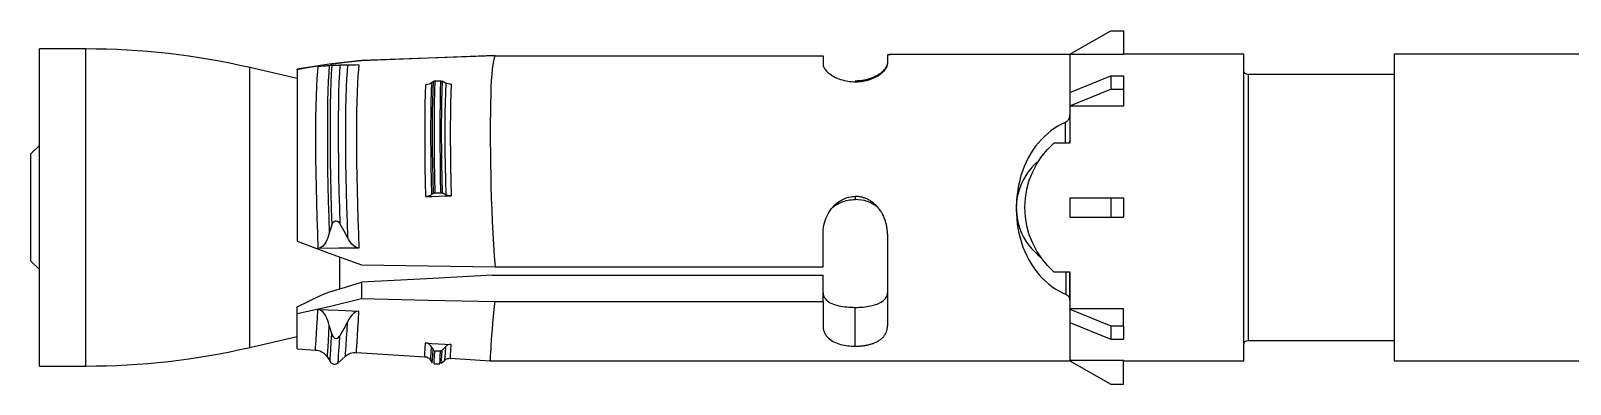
# Model space of a CAD drawing. Header units: millimetres. Extents: x 296 to 4896, y 152 to 3333.
# Drawn here: x 2780.9 to 2852.6, y 1543.9 to 1560.4 of the extents above; entities that cross this region are included whole.
import ezdxf

# ---------------------------------------------------------------- set-up
doc = ezdxf.new("R2010")
doc.units = ezdxf.units.MM
doc.linetypes.add('DASHED', pattern=[0.25, 0.15625, -0.09375])
doc.layers.add('1', color=1, linetype='DASHED')

# ---------------------------------------------------------------- blocks, each defined once
blk = doc.blocks.new('HSL-3-G M10-100')
at = {"layer": '1', "color": 3, "linetype": 'Continuous'}
for p, q in [((-136.1, 7.15), (-134.195, 8.25)), ((-134.195, 8.25), (-133.6, 8.25)), ((-133.6, 8.25), (-133.6, 7.136)), ((-181.938, 7.4), (-184.1, 7.4)), ((-184.1, 3.7), (-184.1, 7.4)), ((-172.1, 6.023), (-174.29, 6.529)), ((-172.1, 6.43), (-172.1, 6.454)), ((-169.1, 6.858), (-169.1, 6.847)), ((-147.6, 7.082), (-147.6, 6.69)), ((-144.6, 7.097), (-144.6, 6.69)), ((-136.1, 7.15), (-136.1, 7.136)), ((-136.1, 7.139), (-136.1, 4.811)), ((-136.1, 7.136), (-136.1, 5.364)), ((-133.6, 7.136), (-136.1, 7.136)), ((-128, 7.15), (-133.6, 7.15)), ((-128, 3.575), (-128, 7.15)), ((-105, 7.15), (-121, 7.15)), ((-121, 7.15), (-121, -7.15)), ((-172.1, 6.43), (-172.1, -1.566)), ((-136.1, 5.374), (-134.195, 6.152)), ((-134.195, 6.152), (-133.6, 6.152)), ((-134.195, 6.152), (-134.195, 5.515)), ((-133.6, 6.152), (-133.6, 5.515)), ((-121, 6.2), (-127.8, 6.2)), ((-136.1, 4.738), (-134.195, 5.515)), ((-136.1, 5.374), (-136.1, 4.738)), ((-134.195, 5.515), (-133.6, 5.515)), ((-133.6, 5.515), (-133.6, 4.728)), ((-136.1, 4.738), (-136.1, 4.728)), ((-136.1, 4.728), (-136.1, 3)), ((-133.6, 4.728), (-136.1, 4.728)), ((-136.1, 4.718), (-136.1, 4.318)), ((-184.1, -7.4), (-184.1, 3.7)), ((-184.1, 2.9), (-184.5, 2.5)), ((-136.1, 3), (-136.846, 3)), ((-128, -7.15), (-128, 3.575)), ((-184.5, 1.25), (-184.5, 2.5)), ((-184.5, -2.5), (-184.5, 1.25)), ((-136.1, 0.45), (-136.1, 0)), ((-136.1, 0.45), (-134.195, 0.45)), ((-136.1, 0), (-136.1, -0.45)), ((-134.195, 0.45), (-134.195, -0.45)), ((-134.195, 0.45), (-133.6, 0.45)), ((-133.6, 0.45), (-133.6, -0.45)), ((-136.1, -0.45), (-134.195, -0.45)), ((-134.195, -0.45), (-133.6, -0.45)), ((-147.6, -2.769), (-147.6, -1.245)), ((-144.6, -1.246), (-144.6, -5.53)), ((-184.5, -2.5), (-184.1, -2.9)), ((-170.1, -3.797), (-170.1, -2.317)), ((-169.1, -3.479), (-169.1, -4.247)), ((-136.846, -3), (-136.1, -3)), ((-136.1, -3), (-136.1, -4.728)), ((-172.1, -4.943), (-172.1, -4.63)), ((-172.1, -6.6), (-172.1, -4.943)), ((-147.6, -4.393), (-147.6, -5.53)), ((-136.1, -4.328), (-136.1, -7.15)), ((-133.6, -4.728), (-136.1, -4.728)), ((-136.1, -4.738), (-136.1, -4.728)), ((-136.1, -4.738), (-134.195, -5.515)), ((-136.1, -4.738), (-136.1, -5.374)), ((-133.6, -5.515), (-133.6, -4.728)), ((-136.1, -5.364), (-136.1, -7.136)), ((-136.1, -5.374), (-134.195, -6.152)), ((-134.195, -5.515), (-133.6, -5.515)), ((-134.195, -5.515), (-134.195, -6.152)), ((-133.6, -5.515), (-133.6, -6.152)), ((-174.29, -6.529), (-172.1, -6.023)), ((-134.195, -6.152), (-133.6, -6.152)), ((-127.8, -6.2), (-121, -6.2)), ((-172.1, -6.6), (-171.242, -6.652)), ((-170.687, -6.985), (-170.563, -7.188)), ((-170.184, -7.244), (-169.844, -6.943)), ((-169.337, -6.769), (-166.153, -6.963)), ((-165.876, -7.13), (-165.803, -7.25)), ((-165.383, -7.272), (-165.214, -7.123)), ((-164.961, -7.036), (-163.097, -7.15)), ((-163.098, -7.15), (-136.1, -7.15)), ((-136.1, -7.15), (-136.1, -7.136)), ((-133.6, -7.136), (-136.1, -7.136)), ((-136.1, -7.15), (-134.195, -8.25)), ((-133.6, -8.25), (-133.6, -7.136)), ((-133.6, -7.15), (-128, -7.15)), ((-121, -7.15), (-105, -7.15)), ((-184.1, -7.4), (-181.938, -7.4)), ((-165.717, -7.297), (-165.449, -7.297)), ((-134.195, -8.25), (-133.6, -8.25))]:
    blk.add_line(p, q, dxfattribs=at)
at = {"layer": '1', "color": 1, "linetype": 'Continuous'}
for p, q in [((-181.938, 3.7), (-181.938, 7.4)), ((-174.29, 3.264), (-174.29, 6.529)), ((-127.8, 6.2), (-127.8, -6.2)), ((-181.938, -7.4), (-181.938, 3.7)), ((-174.29, -6.529), (-174.29, 3.264))]:
    blk.add_line(p, q, dxfattribs=at)
at = {"layer": '1', "color": 3, "linetype": 'Continuous'}
for points in [[(-169.1, 6.858, 0), (-170.608, 6.682, 0), (-172.1, 6.454, 0)], [(-171.124, 6.59, 0), (-171.613, 6.513, 0), (-172.1, 6.43, 0)], [(-170.595, 6.617, 0), (-170.627, 6.613, 0), (-170.664, 6.609, 0), (-170.708, 6.605, 0), (-170.761, 6.601, 0), (-170.824, 6.596, 0), (-170.901, 6.591, 0), (-170.999, 6.586, 0), (-171.124, 6.58, 0)], [(-170.483, 6.63, 0), (-170.541, 6.623, 0), (-170.595, 6.617, 0)], [(-169.1, 6.847, 0), (-169.825, 6.766, 0), (-170.548, 6.673, 0)], [(-170.483, 6.63, 0), (-170.466, 6.631, 0), (-170.444, 6.633, 0), (-170.414, 6.635, 0), (-170.376, 6.638, 0), (-170.327, 6.64, 0), (-170.271, 6.642, 0), (-170.217, 6.644, 0), (-170.172, 6.645, 0), (-170.135, 6.645, 0), (-170.106, 6.646, 0)], [(-169.743, 6.645, 0), (-169.918, 6.646, 0), (-170.106, 6.646, 0)], [(-169.217, 6.654, 0), (-169.348, 6.65, 0), (-169.456, 6.647, 0), (-169.545, 6.646, 0), (-169.62, 6.645, 0), (-169.685, 6.645, 0), (-169.743, 6.645, 0)], [(-162.875, 7.093, 0), (-165.988, 6.977, 0), (-169.1, 6.858, 0)], [(-162.875, 7.082, 0), (-165.988, 6.966, 0), (-169.1, 6.847, 0)], [(-162.875, 7.082, 0), (-162.919, 6.986, 0), (-162.956, 6.851, 0), (-162.986, 6.676, 0), (-163.012, 6.462, 0), (-163.034, 6.209, 0), (-163.052, 5.92, 0), (-163.067, 5.599, 0), (-163.079, 5.245, 0), (-163.088, 4.857, 0), (-163.095, 4.442, 0), (-163.099, 4.004, 0), (-163.1, 3.543, 0), (-163.099, 3.058, 0), (-163.095, 2.554, 0), (-163.088, 2.038, 0), (-163.079, 1.513, 0), (-163.068, 0.976, 0), (-163.053, 0.43, 0), (-163.034, -0.115, 0), (-163.013, -0.657, 0), (-162.987, -1.195, 0), (-162.956, -1.73, 0), (-162.919, -2.257, 0), (-162.875, -2.769, 0)], [(-162.875, 7.082, 0), (-155.237, 7.082, 0), (-147.6, 7.082, 0)], [(-147.6, 6.69, 0), (-147.598, 6.653, 0), (-147.59, 6.615, 0), (-147.578, 6.576, 0), (-147.56, 6.536, 0), (-147.538, 6.495, 0), (-147.51, 6.454, 0), (-147.476, 6.41, 0), (-147.436, 6.365, 0), (-147.391, 6.32, 0), (-147.341, 6.276, 0), (-147.286, 6.232, 0), (-147.226, 6.19, 0), (-147.161, 6.149, 0), (-147.091, 6.109, 0), (-147.019, 6.072, 0), (-146.943, 6.038, 0), (-146.864, 6.006, 0), (-146.782, 5.977, 0), (-146.696, 5.951, 0), (-146.611, 5.928, 0), (-146.528, 5.91, 0), (-146.445, 5.895, 0), (-146.36, 5.884, 0), (-146.274, 5.875, 0), (-146.188, 5.87, 0), (-146.1, 5.869, 0)], [(-146.1, 5.917, 0), (-145.993, 5.92, 0), (-145.887, 5.927, 0), (-145.782, 5.94, 0), (-145.68, 5.957, 0), (-145.58, 5.978, 0), (-145.483, 6.004, 0), (-145.391, 6.033, 0), (-145.302, 6.065, 0), (-145.218, 6.1, 0), (-145.139, 6.138, 0), (-145.066, 6.177, 0), (-144.997, 6.218, 0), (-144.933, 6.26, 0), (-144.875, 6.304, 0), (-144.823, 6.347, 0), (-144.776, 6.391, 0), (-144.735, 6.435, 0), (-144.699, 6.478, 0), (-144.669, 6.521, 0), (-144.644, 6.563, 0), (-144.624, 6.604, 0), (-144.611, 6.644, 0), (-144.604, 6.682, 0), (-144.6, 6.72, 0)], [(-146.1, 5.868, 0), (-146.059, 5.869, 0), (-146.019, 5.87, 0), (-145.978, 5.872, 0), (-145.938, 5.874, 0), (-145.898, 5.877, 0), (-145.858, 5.881, 0), (-145.819, 5.886, 0), (-145.779, 5.891, 0), (-145.74, 5.898, 0), (-145.701, 5.904, 0), (-145.663, 5.912, 0), (-145.624, 5.92, 0), (-145.586, 5.929, 0), (-145.548, 5.938, 0), (-145.507, 5.949, 0), (-145.467, 5.961, 0), (-145.427, 5.974, 0), (-145.388, 5.987, 0), (-145.35, 6, 0), (-145.313, 6.014, 0), (-145.276, 6.029, 0), (-145.24, 6.045, 0), (-145.205, 6.061, 0), (-145.171, 6.077, 0), (-145.137, 6.094, 0), (-145.104, 6.112, 0), (-145.071, 6.13, 0), (-145.039, 6.149, 0), (-145.009, 6.168, 0), (-144.979, 6.187, 0), (-144.95, 6.206, 0), (-144.922, 6.226, 0), (-144.896, 6.246, 0), (-144.87, 6.266, 0), (-144.846, 6.286, 0), (-144.823, 6.307, 0), (-144.8, 6.328, 0), (-144.779, 6.348, 0), (-144.759, 6.369, 0), (-144.74, 6.39, 0), (-144.722, 6.411, 0), (-144.705, 6.433, 0), (-144.691, 6.452, 0), (-144.677, 6.471, 0), (-144.665, 6.491, 0), (-144.654, 6.51, 0), (-144.644, 6.529, 0), (-144.634, 6.547, 0), (-144.626, 6.566, 0), (-144.619, 6.584, 0), (-144.613, 6.602, 0), (-144.609, 6.62, 0), (-144.605, 6.638, 0), (-144.602, 6.655, 0), (-144.601, 6.673, 0), (-144.6, 6.69, 0)], [(-144.2, 7.143, 0), (-144.243, 7.143, 0), (-144.286, 7.143, 0), (-144.327, 7.142, 0), (-144.368, 7.141, 0), (-144.41, 7.14, 0), (-144.448, 7.138, 0), (-144.483, 7.136, 0), (-144.514, 7.133, 0), (-144.541, 7.13, 0), (-144.563, 7.126, 0), (-144.58, 7.122, 0), (-144.591, 7.118, 0), (-144.598, 7.113, 0), (-144.6, 7.107, 0)], [(-144.2, 7.139, 0), (-144.238, 7.139, 0), (-144.276, 7.138, 0), (-144.312, 7.138, 0), (-144.347, 7.137, 0), (-144.381, 7.136, 0), (-144.413, 7.135, 0), (-144.442, 7.133, 0), (-144.469, 7.131, 0), (-144.494, 7.129, 0), (-144.516, 7.126, 0), (-144.536, 7.124, 0), (-144.553, 7.121, 0), (-144.567, 7.117, 0), (-144.579, 7.114, 0), (-144.588, 7.11, 0), (-144.595, 7.106, 0), (-144.598, 7.102, 0), (-144.6, 7.097, 0)], [(-136.1, 7.139, 0), (-140.15, 7.139, 0), (-144.2, 7.139, 0)], [(-165.837, 5.815, 0), (-165.887, 5.781, 0), (-165.952, 5.753, 0), (-166.028, 5.734, 0), (-166.113, 5.726, 0)], [(-165.837, 5.815, 0), (-165.8, 5.848, 0), (-165.764, 5.88, 0)], [(-165.764, 5.88, 0), (-165.779, 5.447, 0), (-165.79, 4.967, 0), (-165.798, 4.443, 0), (-165.802, 3.881, 0), (-165.802, 3.285, 0), (-165.798, 2.66, 0), (-165.79, 2.011, 0), (-165.779, 1.344, 0), (-165.764, 0.666, 0)], [(-165.764, 5.88, 0), (-165.757, 5.886, 0), (-165.748, 5.891, 0), (-165.739, 5.895, 0), (-165.728, 5.899, 0), (-165.717, 5.902, 0), (-165.705, 5.904, 0), (-165.692, 5.905, 0), (-165.679, 5.906, 0)], [(-165.679, 5.906, 0), (-165.612, 5.906, 0), (-165.545, 5.905, 0), (-165.478, 5.905, 0), (-165.41, 5.905, 0)], [(-165.41, 5.905, 0), (-165.398, 5.905, 0), (-165.386, 5.903, 0), (-165.375, 5.901, 0), (-165.364, 5.899, 0), (-165.353, 5.895, 0), (-165.344, 5.891, 0)], [(-165.344, 5.891, 0), (-165.359, 5.458, 0), (-165.371, 4.978, 0), (-165.378, 4.455, 0), (-165.382, 3.892, 0), (-165.382, 3.296, 0), (-165.378, 2.671, 0), (-165.371, 2.022, 0), (-165.359, 1.356, 0), (-165.344, 0.677, 0)], [(-165.175, 5.81, 0), (-165.259, 5.851, 0), (-165.344, 5.891, 0)], [(-164.921, 5.762, 0), (-164.991, 5.763, 0), (-165.058, 5.772, 0), (-165.12, 5.788, 0), (-165.175, 5.81, 0)], [(-136.327, 3.971, 0), (-136.292, 3.99, 0), (-136.259, 4.011, 0), (-136.229, 4.036, 0), (-136.202, 4.063, 0), (-136.178, 4.091, 0), (-136.157, 4.121, 0), (-136.14, 4.152, 0), (-136.125, 4.184, 0), (-136.114, 4.217, 0), (-136.107, 4.25, 0), (-136.103, 4.284, 0), (-136.1, 4.318, 0)], [(-136.1, 4.318, 0), (-136.1, 3.714, 0), (-136.1, 3.11, 0)], [(-136.327, 3.971, 0), (-136.5, 3.885, 0), (-136.667, 3.79, 0), (-136.829, 3.686, 0), (-136.986, 3.574, 0), (-137.137, 3.452, 0), (-137.286, 3.319, 0), (-137.432, 3.173, 0), (-137.57, 3.018, 0), (-137.7, 2.855, 0), (-137.823, 2.683, 0), (-137.938, 2.502, 0), (-138.045, 2.312, 0), (-138.142, 2.115, 0), (-138.231, 1.912, 0), (-138.31, 1.702, 0), (-138.381, 1.486, 0), (-138.442, 1.264, 0), (-138.491, 1.044, 0), (-138.532, 0.824, 0), (-138.563, 0.601, 0), (-138.584, 0.377, 0), (-138.597, 0.15, 0), (-138.6, -0.078, 0), (-138.594, -0.306, 0), (-138.579, -0.531, 0), (-138.554, -0.755, 0), (-138.521, -0.977, 0), (-138.478, -1.196, 0), (-138.425, -1.413, 0), (-138.361, -1.634, 0), (-138.289, -1.848, 0), (-138.206, -2.055, 0), (-138.115, -2.255, 0), (-138.015, -2.449, 0), (-137.905, -2.636, 0), (-137.788, -2.814, 0), (-137.663, -2.983, 0), (-137.531, -3.143, 0), (-137.391, -3.293, 0), (-137.243, -3.436, 0), (-137.093, -3.565, 0), (-136.939, -3.683, 0), (-136.781, -3.793, 0), (-136.617, -3.893, 0), (-136.449, -3.984, 0), (-136.275, -4.067, 0)], [(-136.846, -3, 0), (-137.143, -2.709, 0), (-137.409, -2.387, 0), (-137.641, -2.04, 0), (-137.836, -1.668, 0), (-137.993, -1.271, 0), (-138.107, -0.857, 0), (-138.177, -0.433, 0), (-138.2, 0.001, 0), (-138.176, 0.434, 0), (-138.107, 0.858, 0), (-137.992, 1.272, 0), (-137.835, 1.669, 0), (-137.64, 2.042, 0), (-137.407, 2.391, 0), (-137.141, 2.711, 0), (-136.846, 3, 0)], [(-136.114, 3.038, 0), (-136.103, 3.073, 0), (-136.1, 3.11, 0)], [(-137.618, 2.133, 0), (-137.769, 1.988, 0), (-137.911, 1.834, 0), (-138.042, 1.669, 0), (-138.161, 1.495, 0), (-138.267, 1.311, 0), (-138.36, 1.118, 0), (-138.439, 0.919, 0), (-138.502, 0.712, 0), (-138.551, 0.5, 0), (-138.583, 0.285, 0), (-138.598, 0.067, 0), (-138.597, -0.152, 0), (-138.58, -0.37, 0), (-138.547, -0.585, 0), (-138.497, -0.796, 0), (-138.431, -1.001, 0), (-138.351, -1.2, 0), (-138.257, -1.391, 0), (-138.149, -1.573, 0), (-138.029, -1.746, 0), (-137.897, -1.909, 0), (-137.754, -2.061, 0), (-137.602, -2.204, 0), (-137.44, -2.336, 0)], [(-165.837, 0.601, 0), (-165.887, 0.566, 0), (-165.952, 0.539, 0), (-166.028, 0.52, 0), (-166.113, 0.511, 0)], [(-166.113, 0.511, 0), (-165.815, 0.52, 0), (-165.517, 0.529, 0), (-165.219, 0.538, 0), (-164.921, 0.547, 0)], [(-165.837, 0.601, 0), (-165.8, 0.633, 0), (-165.764, 0.666, 0)], [(-165.764, 0.666, 0), (-165.757, 0.671, 0), (-165.748, 0.676, 0), (-165.739, 0.681, 0), (-165.728, 0.684, 0), (-165.717, 0.688, 0), (-165.705, 0.69, 0), (-165.692, 0.691, 0), (-165.679, 0.691, 0)], [(-165.679, 0.691, 0), (-165.612, 0.691, 0), (-165.545, 0.691, 0), (-165.478, 0.691, 0), (-165.41, 0.691, 0)], [(-165.41, 0.691, 0), (-165.398, 0.69, 0), (-165.386, 0.689, 0), (-165.375, 0.687, 0), (-165.364, 0.684, 0), (-165.353, 0.681, 0), (-165.344, 0.677, 0)], [(-165.175, 0.596, 0), (-165.259, 0.636, 0), (-165.344, 0.677, 0)], [(-164.921, 0.547, 0), (-164.991, 0.549, 0), (-165.058, 0.558, 0), (-165.12, 0.574, 0), (-165.175, 0.596, 0)], [(-147.6, -1.245, 0), (-147.597, -1.14, 0), (-147.589, -1.034, 0), (-147.575, -0.929, 0), (-147.556, -0.825, 0), (-147.531, -0.721, 0), (-147.501, -0.619, 0), (-147.465, -0.518, 0), (-147.424, -0.42, 0), (-147.377, -0.323, 0), (-147.325, -0.23, 0), (-147.267, -0.14, 0), (-147.203, -0.053, 0), (-147.135, 0.029, 0), (-147.061, 0.107, 0), (-146.982, 0.179, 0), (-146.898, 0.246, 0), (-146.81, 0.307, 0), (-146.717, 0.36, 0), (-146.62, 0.407, 0), (-146.521, 0.446, 0), (-146.418, 0.477, 0), (-146.313, 0.499, 0), (-146.207, 0.511, 0), (-146.1, 0.516, 0)], [(-147.204, -0.039, 0), (-147.138, 0.018, 0), (-147.07, 0.07, 0), (-146.998, 0.119, 0), (-146.924, 0.163, 0), (-146.846, 0.204, 0), (-146.765, 0.24, 0), (-146.681, 0.273, 0), (-146.599, 0.3, 0), (-146.518, 0.322, 0), (-146.436, 0.34, 0), (-146.354, 0.354, 0), (-146.27, 0.364, 0), (-146.185, 0.37, 0), (-146.1, 0.372, 0)], [(-144.6, -1.246, 0), (-144.601, -1.2, 0), (-144.602, -1.155, 0), (-144.605, -1.109, 0), (-144.608, -1.064, 0), (-144.613, -1.019, 0), (-144.618, -0.974, 0), (-144.625, -0.929, 0), (-144.632, -0.885, 0), (-144.641, -0.841, 0), (-144.65, -0.797, 0), (-144.661, -0.753, 0), (-144.672, -0.709, 0), (-144.685, -0.665, 0), (-144.698, -0.622, 0), (-144.713, -0.577, 0), (-144.73, -0.531, 0), (-144.748, -0.486, 0), (-144.767, -0.441, 0), (-144.786, -0.398, 0), (-144.807, -0.354, 0), (-144.829, -0.312, 0), (-144.852, -0.271, 0), (-144.876, -0.23, 0), (-144.9, -0.19, 0), (-144.926, -0.151, 0), (-144.953, -0.112, 0), (-144.981, -0.075, 0), (-145.01, -0.038, 0), (-145.039, -0.002, 0), (-145.07, 0.033, 0), (-145.101, 0.067, 0), (-145.133, 0.1, 0), (-145.166, 0.132, 0), (-145.199, 0.162, 0), (-145.233, 0.191, 0), (-145.268, 0.219, 0), (-145.303, 0.246, 0), (-145.339, 0.272, 0), (-145.375, 0.296, 0), (-145.412, 0.32, 0), (-145.45, 0.342, 0), (-145.489, 0.363, 0), (-145.528, 0.383, 0), (-145.566, 0.4, 0), (-145.603, 0.416, 0), (-145.64, 0.431, 0), (-145.677, 0.445, 0), (-145.715, 0.457, 0), (-145.752, 0.468, 0), (-145.79, 0.478, 0), (-145.828, 0.487, 0), (-145.866, 0.495, 0), (-145.905, 0.501, 0), (-145.944, 0.506, 0), (-145.982, 0.511, 0), (-146.021, 0.514, 0), (-146.061, 0.515, 0), (-146.1, 0.516, 0)], [(-145.041, 0, 0), (-145.155, 0.087, 0), (-145.276, 0.163, 0), (-145.405, 0.227, 0), (-145.538, 0.279, 0), (-145.675, 0.32, 0), (-145.815, 0.349, 0), (-145.957, 0.364, 0), (-146.1, 0.372, 0)], [(-170.483, -0.818, 0), (-170.466, -0.772, 0), (-170.444, -0.728, 0), (-170.414, -0.687, 0), (-170.376, -0.651, 0), (-170.327, -0.628, 0), (-170.271, -0.624, 0), (-170.217, -0.641, 0), (-170.172, -0.671, 0), (-170.135, -0.71, 0), (-170.106, -0.752, 0)], [(-170.595, -1.201, 0), (-170.627, -1.308, 0), (-170.664, -1.412, 0), (-170.708, -1.515, 0), (-170.761, -1.616, 0), (-170.824, -1.713, 0), (-170.901, -1.803, 0), (-170.999, -1.875, 0), (-171.124, -1.906, 0)], [(-170.483, -0.818, 0), (-170.541, -1.009, 0), (-170.595, -1.201, 0)], [(-169.743, -1.396, 0), (-169.918, -1.072, 0), (-170.106, -0.752, 0)], [(-169.217, -1.902, 0), (-169.348, -1.869, 0), (-169.456, -1.795, 0), (-169.545, -1.704, 0), (-169.62, -1.606, 0), (-169.685, -1.503, 0), (-169.743, -1.396, 0)], [(-172.1, -1.566, 0), (-170.608, -2.129, 0), (-169.1, -2.677, 0)], [(-169.217, -1.902, 0), (-170.165, -1.904, 0), (-171.124, -1.906, 0)], [(-169.1, -2.677, 0), (-165.988, -2.724, 0), (-162.875, -2.769, 0)], [(-162.875, -2.769, 0), (-155.237, -2.769, 0), (-147.6, -2.769, 0)], [(-170.579, -3.943, 0), (-169.836, -3.714, 0), (-169.1, -3.479, 0)], [(-162.994, -3.164, 0), (-166.047, -3.323, 0), (-169.1, -3.479, 0)], [(-162.994, -3.164, 0), (-155.297, -3.164, 0), (-147.6, -3.164, 0)], [(-147.6, -4.393, 0), (-147.6, -3.779, 0), (-147.6, -3.164, 0)], [(-136.1, -3.117, 0), (-136.101, -3.102, 0), (-136.103, -3.087, 0), (-136.107, -3.072, 0), (-136.113, -3.058, 0), (-136.12, -3.044, 0), (-136.129, -3.03, 0), (-136.139, -3.016, 0), (-136.151, -3.003, 0)], [(-136.1, -4.328, 0), (-136.1, -3.722, 0), (-136.1, -3.117, 0)], [(-172.1, -4.63, 0), (-171.552, -4.371, 0), (-171.005, -4.109, 0)], [(-172.1, -4.943, 0), (-170.608, -4.614, 0), (-169.1, -4.247, 0)], [(-171.005, -4.109, 0), (-170.795, -4.017, 0), (-170.579, -3.943, 0)], [(-169.1, -4.247, 0), (-165.988, -4.321, 0), (-162.875, -4.393, 0)], [(-147.6, -3.983, 0), (-147.596, -4.045, 0), (-147.582, -4.105, 0), (-147.56, -4.163, 0), (-147.529, -4.217, 0), (-147.49, -4.269, 0), (-147.444, -4.318, 0), (-147.39, -4.363, 0), (-147.33, -4.404, 0), (-147.264, -4.442, 0), (-147.193, -4.477, 0), (-147.117, -4.508, 0), (-147.037, -4.536, 0), (-146.953, -4.561, 0), (-146.866, -4.583, 0), (-146.776, -4.601, 0), (-146.684, -4.618, 0), (-146.589, -4.631, 0), (-146.493, -4.642, 0), (-146.396, -4.651, 0), (-146.298, -4.656, 0), (-146.199, -4.659, 0), (-146.1, -4.661, 0)], [(-146.1, -4.661, 0), (-146.009, -4.66, 0), (-145.919, -4.657, 0), (-145.829, -4.652, 0), (-145.739, -4.645, 0), (-145.651, -4.636, 0), (-145.564, -4.625, 0), (-145.478, -4.611, 0), (-145.394, -4.596, 0), (-145.312, -4.578, 0), (-145.233, -4.557, 0), (-145.157, -4.534, 0), (-145.083, -4.508, 0), (-145.014, -4.479, 0), (-144.948, -4.448, 0), (-144.886, -4.414, 0), (-144.829, -4.377, 0), (-144.778, -4.337, 0), (-144.732, -4.294, 0), (-144.693, -4.248, 0), (-144.66, -4.2, 0), (-144.634, -4.149, 0), (-144.615, -4.095, 0), (-144.605, -4.04, 0), (-144.6, -3.983, 0)], [(-136.1, -4.328, 0), (-136.102, -4.297, 0), (-136.107, -4.267, 0), (-136.116, -4.237, 0), (-136.128, -4.208, 0), (-136.144, -4.179, 0), (-136.163, -4.152, 0), (-136.186, -4.127, 0), (-136.213, -4.105, 0), (-136.243, -4.085, 0), (-136.274, -4.068, 0)], [(-171.124, -4.753, 0), (-170.165, -4.793, 0), (-169.217, -4.832, 0)], [(-170.595, -5.5, 0), (-170.627, -5.389, 0), (-170.664, -5.28, 0), (-170.708, -5.172, 0), (-170.761, -5.067, 0), (-170.824, -4.964, 0), (-170.901, -4.869, 0), (-170.999, -4.791, 0), (-171.124, -4.753, 0)], [(-169.217, -4.832, 0), (-169.348, -4.861, 0), (-169.456, -4.933, 0), (-169.545, -5.024, 0), (-169.62, -5.122, 0), (-169.685, -5.225, 0), (-169.743, -5.333, 0)], [(-163.1, -7.15, 0), (-163.099, -7.135, 0), (-163.096, -7.09, 0), (-163.091, -7.015, 0), (-163.084, -6.911, 0), (-163.076, -6.778, 0), (-163.065, -6.616, 0), (-163.052, -6.425, 0), (-163.037, -6.208, 0), (-163.019, -5.965, 0), (-162.998, -5.698, 0), (-162.974, -5.406, 0), (-162.946, -5.09, 0), (-162.913, -4.751, 0), (-162.875, -4.393, 0)], [(-162.875, -4.393, 0), (-155.237, -4.393, 0), (-147.6, -4.393, 0)], [(-170.483, -5.899, 0), (-170.541, -5.7, 0), (-170.595, -5.5, 0)], [(-169.743, -5.333, 0), (-169.918, -5.66, 0), (-170.106, -5.982, 0)], [(-147.6, -5.53, 0), (-147.598, -5.595, 0), (-147.59, -5.658, 0), (-147.578, -5.719, 0), (-147.56, -5.779, 0), (-147.538, -5.836, 0), (-147.51, -5.892, 0), (-147.476, -5.948, 0), (-147.436, -6.004, 0), (-147.391, -6.056, 0), (-147.341, -6.105, 0), (-147.286, -6.151, 0), (-147.226, -6.194, 0), (-147.161, -6.234, 0), (-147.091, -6.272, 0), (-147.019, -6.305, 0), (-146.943, -6.336, 0), (-146.864, -6.363, 0), (-146.782, -6.387, 0), (-146.696, -6.408, 0), (-146.611, -6.426, 0), (-146.528, -6.44, 0), (-146.445, -6.451, 0), (-146.36, -6.46, 0), (-146.274, -6.466, 0), (-146.188, -6.47, 0), (-146.1, -6.471, 0)], [(-146.1, -6.471, 0), (-146.061, -6.471, 0), (-146.021, -6.47, 0), (-145.982, -6.469, 0), (-145.944, -6.467, 0), (-145.905, -6.465, 0), (-145.867, -6.462, 0), (-145.828, -6.459, 0), (-145.79, -6.455, 0), (-145.752, -6.451, 0), (-145.715, -6.446, 0), (-145.677, -6.441, 0), (-145.64, -6.435, 0), (-145.603, -6.428, 0), (-145.566, -6.421, 0), (-145.528, -6.414, 0), (-145.489, -6.405, 0), (-145.45, -6.395, 0), (-145.412, -6.385, 0), (-145.375, -6.375, 0), (-145.339, -6.364, 0), (-145.303, -6.352, 0), (-145.268, -6.34, 0), (-145.233, -6.327, 0), (-145.199, -6.313, 0), (-145.166, -6.299, 0), (-145.133, -6.284, 0), (-145.101, -6.268, 0), (-145.07, -6.252, 0), (-145.039, -6.234, 0), (-145.01, -6.217, 0), (-144.981, -6.198, 0), (-144.953, -6.179, 0), (-144.926, -6.16, 0), (-144.9, -6.14, 0), (-144.876, -6.119, 0), (-144.852, -6.098, 0), (-144.829, -6.076, 0), (-144.807, -6.054, 0), (-144.786, -6.031, 0), (-144.767, -6.007, 0), (-144.748, -5.983, 0), (-144.73, -5.958, 0), (-144.713, -5.932, 0), (-144.698, -5.907, 0), (-144.685, -5.882, 0), (-144.672, -5.858, 0), (-144.661, -5.832, 0), (-144.65, -5.807, 0), (-144.641, -5.781, 0), (-144.632, -5.754, 0), (-144.625, -5.727, 0), (-144.618, -5.7, 0), (-144.613, -5.673, 0), (-144.608, -5.645, 0), (-144.605, -5.617, 0), (-144.602, -5.588, 0), (-144.601, -5.559, 0), (-144.6, -5.53, 0)], [(-170.483, -5.899, 0), (-170.466, -5.947, 0), (-170.444, -5.994, 0), (-170.414, -6.037, 0), (-170.376, -6.075, 0), (-170.327, -6.101, 0), (-170.271, -6.108, 0), (-170.217, -6.092, 0), (-170.172, -6.062, 0), (-170.135, -6.024, 0), (-170.106, -5.982, 0)], [(-166.113, -6.321, 0), (-165.815, -6.34, 0), (-165.517, -6.358, 0), (-165.219, -6.376, 0), (-164.921, -6.394, 0)], [(-165.837, -6.503, 0), (-165.887, -6.433, 0), (-165.952, -6.376, 0), (-166.028, -6.338, 0), (-166.113, -6.321, 0)], [(-164.921, -6.394, 0), (-164.991, -6.398, 0), (-165.058, -6.416, 0), (-165.12, -6.448, 0), (-165.175, -6.492, 0)], [(-171.236, -6.656, 0), (-171.171, -6.656, 0), (-171.106, -6.669, 0), (-171.043, -6.691, 0), (-170.982, -6.72, 0), (-170.924, -6.752, 0), (-170.869, -6.788, 0), (-170.817, -6.829, 0), (-170.769, -6.875, 0), (-170.727, -6.926, 0), (-170.693, -6.982, 0)], [(-170.575, -7.162, 0), (-170.559, -7.194, 0), (-170.538, -7.222, 0), (-170.513, -7.247, 0), (-170.485, -7.268, 0), (-170.454, -7.285, 0), (-170.421, -7.297, 0), (-170.387, -7.305, 0), (-170.352, -7.307, 0), (-170.316, -7.305, 0), (-170.282, -7.298, 0), (-170.249, -7.286, 0), (-170.218, -7.27, 0), (-170.189, -7.249, 0), (-170.165, -7.224, 0)], [(-169.831, -6.939, 0), (-169.783, -6.894, 0), (-169.728, -6.858, 0), (-169.668, -6.829, 0), (-169.604, -6.804, 0), (-169.54, -6.784, 0), (-169.474, -6.77, 0), (-169.408, -6.766, 0), (-169.343, -6.776, 0)], [(-166.153, -6.969, 0), (-166.112, -6.969, 0), (-166.073, -6.977, 0), (-166.035, -6.991, 0), (-165.998, -7.01, 0), (-165.964, -7.033, 0), (-165.933, -7.059, 0), (-165.906, -7.089, 0), (-165.883, -7.123, 0)], [(-165.837, -6.503, 0), (-165.8, -6.568, 0), (-165.764, -6.634, 0)], [(-165.764, -6.634, 0), (-165.757, -6.645, 0), (-165.748, -6.655, 0), (-165.739, -6.664, 0), (-165.728, -6.671, 0), (-165.717, -6.677, 0), (-165.705, -6.682, 0), (-165.692, -6.685, 0), (-165.679, -6.685, 0)], [(-165.679, -6.685, 0), (-165.612, -6.685, 0), (-165.545, -6.685, 0), (-165.478, -6.684, 0), (-165.41, -6.684, 0)], [(-165.41, -6.684, 0), (-165.398, -6.683, 0), (-165.386, -6.68, 0), (-165.375, -6.676, 0), (-165.364, -6.671, 0), (-165.353, -6.664, 0), (-165.344, -6.656, 0)], [(-165.175, -6.492, 0), (-165.259, -6.574, 0), (-165.344, -6.656, 0)], [(-165.206, -7.123, 0), (-165.172, -7.093, 0), (-165.135, -7.07, 0), (-165.093, -7.052, 0), (-165.05, -7.041, 0), (-165.006, -7.038, 0), (-164.961, -7.042, 0)]]:
    blk.add_polyline3d(points, dxfattribs=at)
at = {"layer": '1', "color": 1, "linetype": 'Continuous'}
for points in [[(-171.124, 6.58, 0), (-171.152, 6.334, 0), (-171.177, 6.022, 0), (-171.198, 5.646, 0), (-171.215, 5.212, 0), (-171.228, 4.722, 0), (-171.237, 4.182, 0), (-171.241, 3.598, 0), (-171.241, 2.975, 0), (-171.237, 2.32, 0), (-171.228, 1.639, 0), (-171.215, 0.939, 0), (-171.198, 0.228, 0), (-171.177, -0.489, 0), (-171.152, -1.202, 0), (-171.124, -1.906, 0)], [(-170.595, 6.617, 0), (-170.621, 6.291, 0), (-170.642, 5.9, 0), (-170.66, 5.448, 0), (-170.673, 4.94, 0), (-170.682, 4.38, 0), (-170.687, 3.774, 0), (-170.687, 3.128, 0), (-170.682, 2.449, 0), (-170.673, 1.744, 0), (-170.66, 1.019, 0), (-170.642, 0.281, 0), (-170.621, -0.461, 0), (-170.595, -1.201, 0)], [(-170.483, 6.63, 0), (-170.507, 6.261, 0), (-170.527, 5.829, 0), (-170.543, 5.338, 0), (-170.554, 4.791, 0), (-170.561, 4.195, 0), (-170.563, 3.556, 0), (-170.561, 2.88, 0), (-170.554, 2.173, 0), (-170.543, 1.442, 0), (-170.527, 0.695, 0), (-170.507, -0.061, 0), (-170.483, -0.818, 0)], [(-170.106, 6.646, 0), (-170.129, 6.276, 0), (-170.149, 5.844, 0), (-170.164, 5.354, 0), (-170.175, 4.81, 0), (-170.182, 4.218, 0), (-170.184, 3.584, 0), (-170.182, 2.913, 0), (-170.175, 2.213, 0), (-170.164, 1.489, 0), (-170.149, 0.748, 0), (-170.129, -0.001, 0), (-170.106, -0.752, 0)], [(-169.743, 6.645, 0), (-169.769, 6.353, 0), (-169.791, 5.999, 0), (-169.81, 5.587, 0), (-169.825, 5.119, 0), (-169.835, 4.601, 0), (-169.841, 4.038, 0), (-169.844, 3.435, 0), (-169.841, 2.797, 0), (-169.835, 2.131, 0), (-169.825, 1.443, 0), (-169.81, 0.74, 0), (-169.791, 0.028, 0), (-169.769, -0.687, 0), (-169.743, -1.396, 0)], [(-169.217, 6.654, 0), (-169.244, 6.428, 0), (-169.268, 6.141, 0), (-169.289, 5.798, 0), (-169.306, 5.4, 0), (-169.319, 4.952, 0), (-169.329, 4.458, 0), (-169.335, 3.922, 0), (-169.337, 3.349, 0), (-169.335, 2.743, 0), (-169.329, 2.112, 0), (-169.319, 1.46, 0), (-169.306, 0.793, 0), (-169.289, 0.117, 0), (-169.268, -0.562, 0), (-169.244, -1.237, 0), (-169.217, -1.902, 0)], [(-165.837, 5.815, 0), (-165.852, 5.385, 0), (-165.864, 4.907, 0), (-165.872, 4.384, 0), (-165.876, 3.822, 0), (-165.876, 3.225, 0), (-165.872, 2.599, 0), (-165.864, 1.949, 0), (-165.852, 1.281, 0), (-165.837, 0.601, 0)], [(-165.679, 5.906, 0), (-165.695, 5.414, 0), (-165.708, 4.864, 0), (-165.715, 4.26, 0), (-165.717, 3.61, 0), (-165.715, 2.921, 0), (-165.708, 2.199, 0), (-165.695, 1.454, 0), (-165.679, 0.691, 0)], [(-165.41, 5.905, 0), (-165.427, 5.414, 0), (-165.439, 4.864, 0), (-165.447, 4.26, 0), (-165.449, 3.61, 0), (-165.447, 2.921, 0), (-165.439, 2.199, 0), (-165.427, 1.453, 0), (-165.41, 0.691, 0)], [(-165.175, 5.81, 0), (-165.19, 5.381, 0), (-165.202, 4.903, 0), (-165.21, 4.381, 0), (-165.214, 3.819, 0), (-165.214, 3.222, 0), (-165.21, 2.595, 0), (-165.202, 1.945, 0), (-165.19, 1.276, 0), (-165.175, 0.596, 0)], [(-164.921, 5.762, 0), (-164.937, 5.336, 0), (-164.949, 4.86, 0), (-164.957, 4.338, 0), (-164.961, 3.776, 0), (-164.961, 3.178, 0), (-164.957, 2.55, 0), (-164.949, 1.899, 0), (-164.937, 1.229, 0), (-164.921, 0.547, 0)], [(-166.113, 5.726, 0), (-166.129, 5.3, 0), (-166.141, 4.824, 0), (-166.149, 4.302, 0), (-166.153, 3.74, 0), (-166.153, 3.142, 0), (-166.149, 2.514, 0), (-166.141, 1.863, 0), (-166.129, 1.193, 0), (-166.113, 0.511, 0)], [(-136.327, 3.971, 0), (-136.327, 3.486, 0), (-136.327, 3, 0)], [(-146.1, 0.516, 0), (-146.1, 0.444, 0), (-146.1, 0.372, 0)], [(-136.275, -4.067, 0), (-136.275, -3.534, 0), (-136.275, -3, 0)], [(-171.242, -6.652, 0), (-171.239, -6.621, 0), (-171.234, -6.528, 0), (-171.224, -6.374, 0), (-171.211, -6.16, 0), (-171.194, -5.889, 0), (-171.174, -5.562, 0), (-171.15, -5.182, 0), (-171.124, -4.753, 0)], [(-169.337, -6.769, 0), (-169.335, -6.737, 0), (-169.329, -6.642, 0), (-169.319, -6.485, 0), (-169.305, -6.267, 0), (-169.288, -5.99, 0), (-169.268, -5.656, 0), (-169.244, -5.269, 0), (-169.217, -4.832, 0)], [(-146.1, -6.471, 0), (-146.1, -5.566, 0), (-146.1, -4.661, 0)], [(-170.687, -6.985, 0), (-170.685, -6.954, 0), (-170.679, -6.86, 0), (-170.67, -6.705, 0), (-170.656, -6.489, 0), (-170.639, -6.215, 0), (-170.619, -5.884, 0), (-170.595, -5.5, 0)], [(-169.844, -6.943, 0), (-169.841, -6.909, 0), (-169.835, -6.806, 0), (-169.824, -6.637, 0), (-169.81, -6.403, 0), (-169.791, -6.105, 0), (-169.769, -5.748, 0), (-169.743, -5.333, 0)], [(-170.563, -7.188, 0), (-170.561, -7.151, 0), (-170.554, -7.041, 0), (-170.542, -6.859, 0), (-170.527, -6.606, 0), (-170.507, -6.285, 0), (-170.483, -5.899, 0)], [(-170.184, -7.244, 0), (-170.182, -7.208, 0), (-170.175, -7.1, 0), (-170.164, -6.922, 0), (-170.148, -6.674, 0), (-170.129, -6.36, 0), (-170.106, -5.982, 0)], [(-166.153, -6.963, 0), (-166.15, -6.923, 0), (-166.143, -6.801, 0), (-166.13, -6.6, 0), (-166.113, -6.321, 0)], [(-164.961, -7.036, 0), (-164.958, -6.995, 0), (-164.951, -6.874, 0), (-164.938, -6.673, 0), (-164.921, -6.394, 0)], [(-165.876, -7.13, 0), (-165.873, -7.09, 0), (-165.866, -6.972, 0), (-165.854, -6.775, 0), (-165.837, -6.503, 0)], [(-165.803, -7.25, 0), (-165.8, -7.211, 0), (-165.792, -7.094, 0), (-165.78, -6.901, 0), (-165.764, -6.634, 0)], [(-165.717, -7.297, 0), (-165.715, -7.259, 0), (-165.707, -7.143, 0), (-165.695, -6.951, 0), (-165.679, -6.685, 0)], [(-165.449, -7.297, 0), (-165.446, -7.259, 0), (-165.439, -7.142, 0), (-165.427, -6.95, 0), (-165.41, -6.684, 0)], [(-165.383, -7.272, 0), (-165.38, -7.233, 0), (-165.373, -7.116, 0), (-165.361, -6.923, 0), (-165.344, -6.656, 0)], [(-165.214, -7.123, 0), (-165.212, -7.083, 0), (-165.204, -6.963, 0), (-165.192, -6.766, 0), (-165.175, -6.492, 0)]]:
    blk.add_polyline3d(points, dxfattribs=at)
at = {"layer": '1', "color": 3, "linetype": 'Continuous'}
for centre, start, end in [((-181.938, -26.6), 77, 90), ((-181.938, 26.6), 270, 283)]:
    blk.add_arc(centre, 34, start, end, dxfattribs=at)
at = {"layer": '1', "color": 3, "linetype": 'Continuous', "extrusion": (0, 0, -1)}
for centre, start, end in [((127.8, 6.4), 270, 0), ((127.8, -6.4), 0, 90)]:
    blk.add_arc(centre, 0.2, start, end, dxfattribs=at)

msp = doc.modelspace()

# ---------------------------------------------------------------- block references
msp.add_blockref('HSL-3-G M10-100', (2965.4, 1552.114))

doc.saveas('drawing.dxf')
